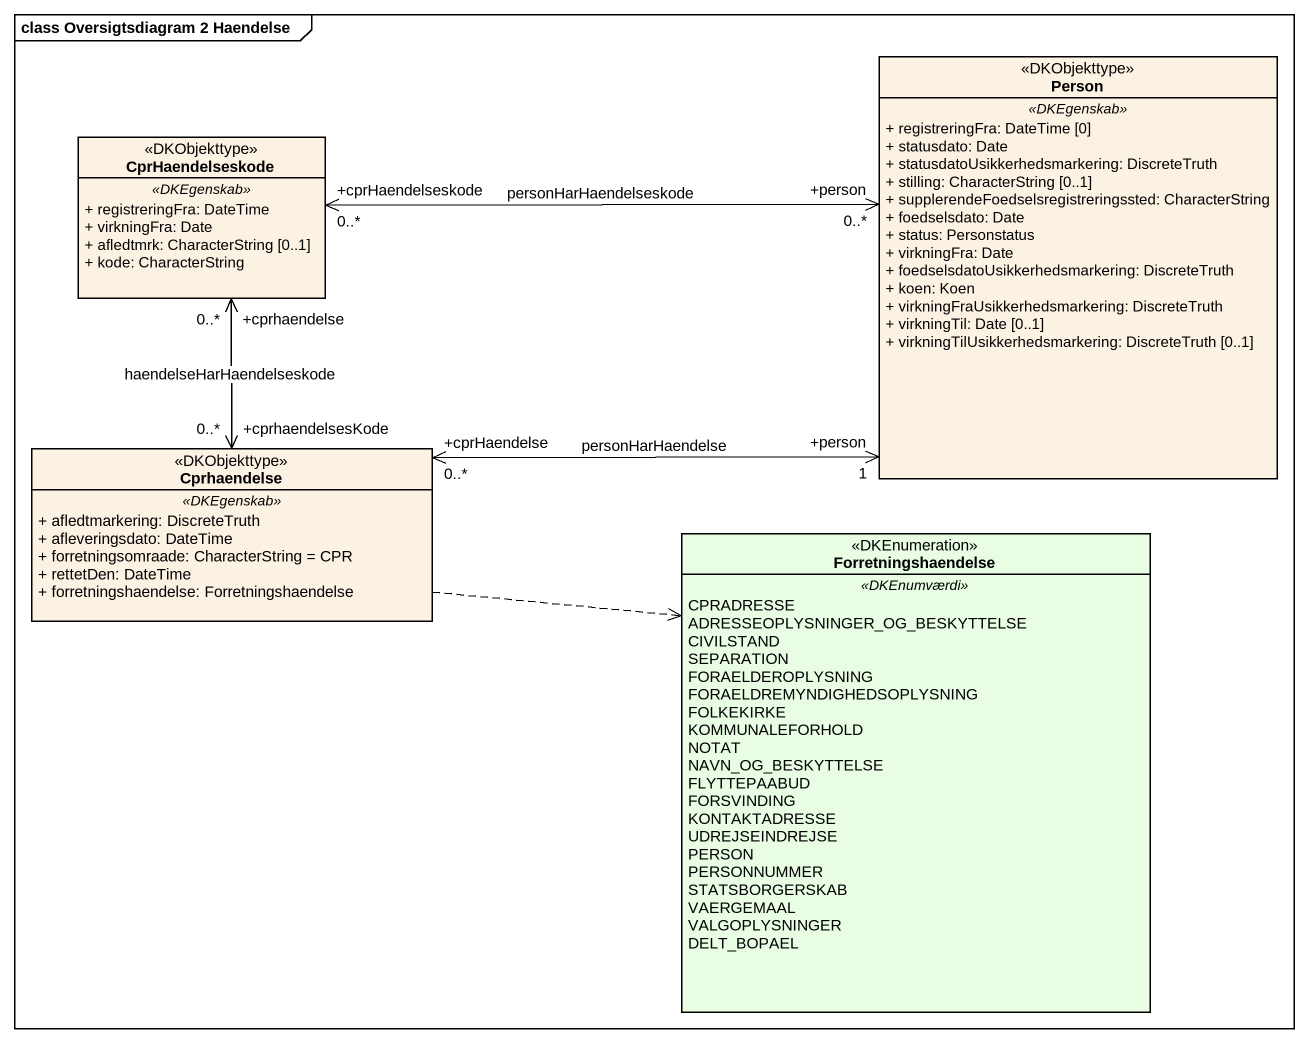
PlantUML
@startuml
mainframe class Oversigtsdiagram 2 Haendelse
hide circle
hide empty members
skinparam classAttributeIconSize 0
class "Person" as Person_ <<DKObjekttype>> {
  .. <<DKEgenskab>> ..
  + registreringFra: DateTime [0]
  + statusdato: Date
  + statusdatoUsikkerhedsmarkering: DiscreteTruth
  + stilling: CharacterString [0..1]
  + supplerendeFoedselsregistreringssted: CharacterString
  + foedselsdato: Date
  + status: Personstatus
  + virkningFra: Date
  + foedselsdatoUsikkerhedsmarkering: DiscreteTruth
  + koen: Koen
  + virkningFraUsikkerhedsmarkering: DiscreteTruth
  + virkningTil: Date [0..1]
  + virkningTilUsikkerhedsmarkering: DiscreteTruth [0..1]
}
class CprHaendelseskode <<DKObjekttype>> {
  .. <<DKEgenskab>> ..
  + registreringFra: DateTime
  + virkningFra: Date
  + afledtmrk: CharacterString [0..1]
  + kode: CharacterString
}
class Cprhaendelse <<DKObjekttype>> {
  .. <<DKEgenskab>> ..
  + afledtmarkering: DiscreteTruth
  + afleveringsdato: DateTime
  + forretningsomraade: CharacterString = CPR
  + rettetDen: DateTime
  + forretningshaendelse: Forretningshaendelse
}
enum Forretningshaendelse <<DKEnumeration>> #E8FDE3 {
  .. <<DKEnumværdi>> ..
  CPRADRESSE
  ADRESSEOPLYSNINGER_OG_BESKYTTELSE
  CIVILSTAND
  SEPARATION
  FORAELDEROPLYSNING
  FORAELDREMYNDIGHEDSOPLYSNING
  FOLKEKIRKE
  KOMMUNALEFORHOLD
  NOTAT
  NAVN_OG_BESKYTTELSE
  FLYTTEPAABUD
  FORSVINDING
  KONTAKTADRESSE
  UDREJSEINDREJSE
  PERSON
  PERSONNUMMER
  STATSBORGERSKAB
  VAERGEMAAL
  VALGOPLYSNINGER
  DELT_BOPAEL
}
Person_ "+person\n0..*" <-left-> "+cprHaendelseskode\n0..*" CprHaendelseskode : personHarHaendelseskode
Person_ "+person\n1" <-left-> "+cprHaendelse\n0..*" Cprhaendelse : personHarHaendelse
CprHaendelseskode "+cprhaendelse\n0..*" <--> "+cprhaendelsesKode\n0..*" Cprhaendelse : haendelseHarHaendelseskode
Cprhaendelse .right.> Forretningshaendelse
@enduml
